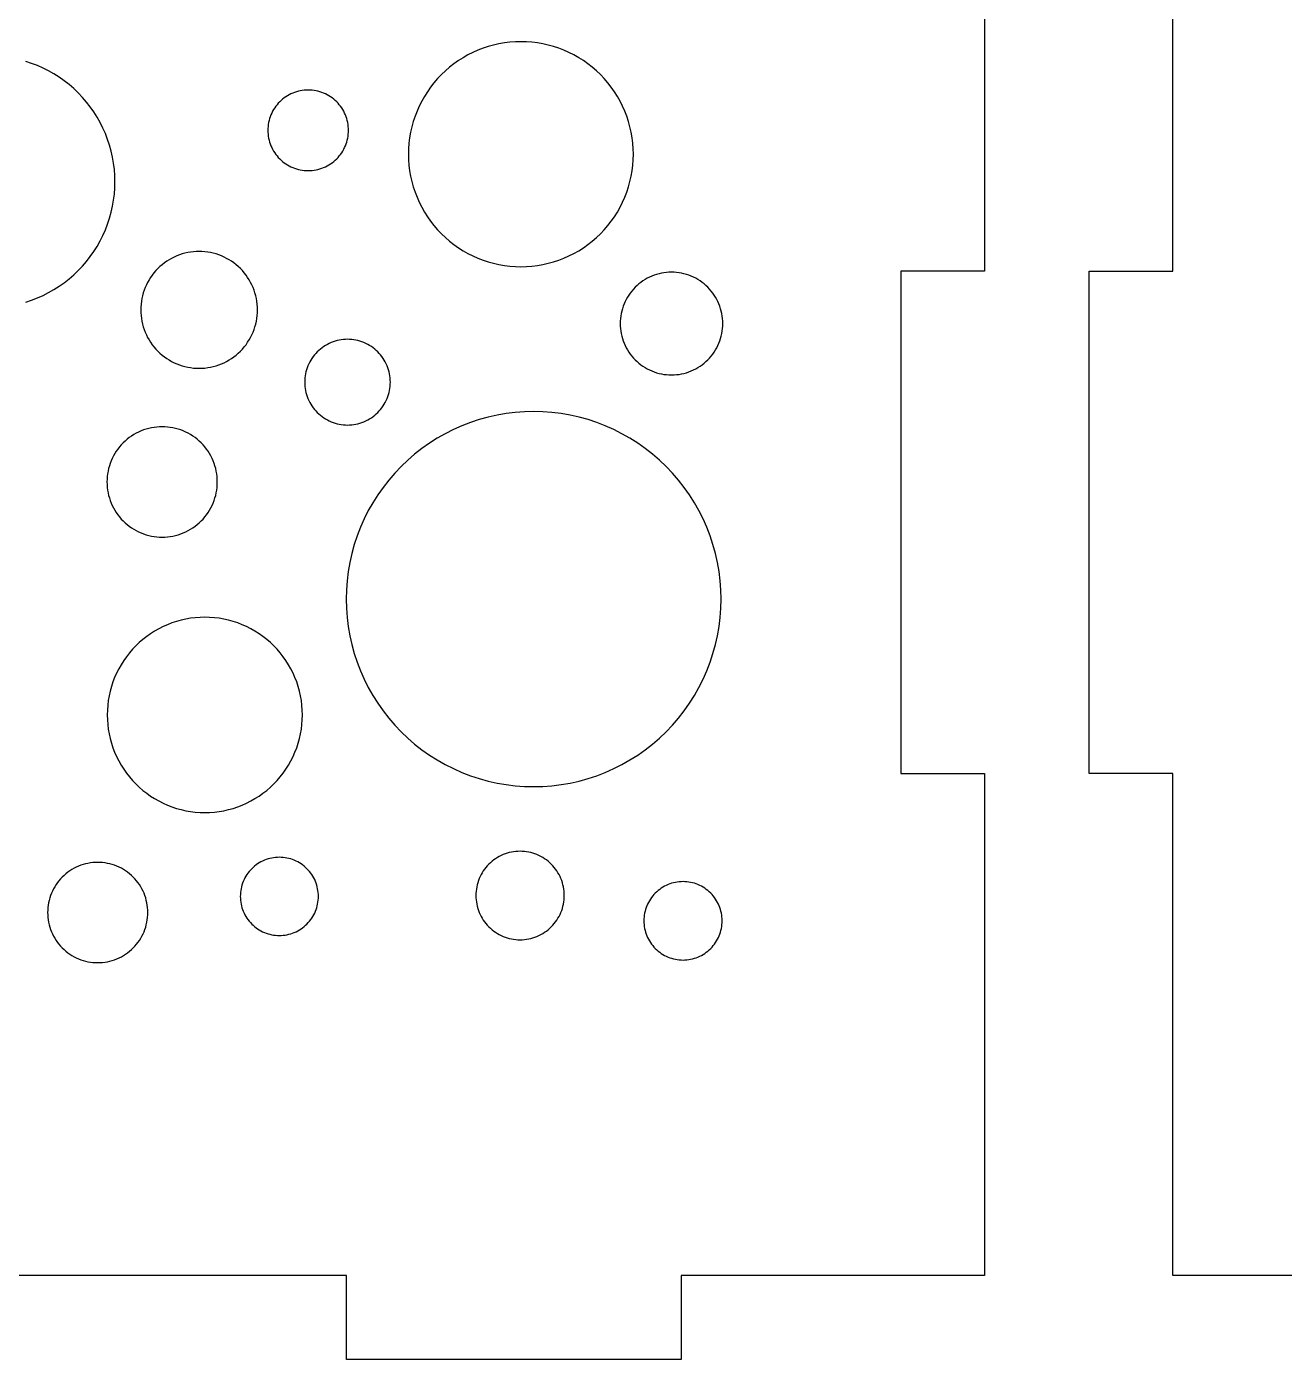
# Model space of a CAD drawing. Header units: millimetres. Extents: x 0 to 375, y -239 to 0.
# Drawn here: x 139.2 to 199.3, y -128 to -64.3 of the extents above; entities that cross this region are included whole.
import ezdxf

# ---------------------------------------------------------------- set-up
doc = ezdxf.new("R2010")
doc.units = ezdxf.units.MM
doc.layers.add('CUT', color=1, linetype='Continuous')

msp = doc.modelspace()

# ---------------------------------------------------------------- linework, layer by layer
at = {"layer": 'CUT'}
for points in [[(204.5, -124), (194, -124), (194, -100), (190, -100), (190, -76), (194, -76), (194, -52), (190, -52), (190, -28), (194, -28), (194, -4), (204.5, -4)], [(185, -52), (185, -76), (181, -76), (181, -100), (185, -100), (185, -124), (181, -124), (170.5, -124), (170.5, -128), (154.5, -128), (154.5, -124), (125.5, -124), (125.5, -128), (109.5, -128), (109.5, -124), (99, -124), (99, -124), (95, -124), (95, -100), (99, -100), (99, -76), (95, -76), (95, -52)], [(139.163, -77.474), (139.443, -77.382), (139.718, -77.276), (139.987, -77.156), (140.25, -77.024), (140.507, -76.878), (140.756, -76.721), (140.997, -76.551), (141.229, -76.37), (141.452, -76.177), (141.666, -75.974), (141.869, -75.76), (142.062, -75.537), (142.243, -75.305), (142.413, -75.064), (142.57, -74.815), (142.716, -74.558), (142.848, -74.295), (142.968, -74.026), (143.074, -73.751), (143.166, -73.471), (143.245, -73.187), (143.309, -72.899), (143.309, -72.899), (143.36, -72.609), (143.396, -72.316), (143.418, -72.022), (143.425, -71.727), (143.418, -71.433), (143.396, -71.139), (143.36, -70.846), (143.309, -70.556), (143.245, -70.268), (143.166, -69.984), (143.074, -69.704), (142.968, -69.429), (142.848, -69.16), (142.716, -68.896), (142.57, -68.64), (142.413, -68.391), (142.243, -68.15), (142.062, -67.918), (141.869, -67.694), (141.666, -67.481), (141.452, -67.278), (141.229, -67.085), (140.997, -66.904), (140.756, -66.734), (140.507, -66.576), (140.25, -66.431), (139.987, -66.299), (139.718, -66.179), (139.443, -66.073), (139.163, -65.981)]]:
    msp.add_lwpolyline(points, dxfattribs=at)
for points in [[(168.049, -71.717), (168.107, -71.46), (168.152, -71.2), (168.184, -70.938), (168.204, -70.675), (168.21, -70.411), (168.204, -70.147), (168.184, -69.884), (168.152, -69.622), (168.107, -69.362), (168.049, -69.105), (167.979, -68.851), (167.896, -68.6), (167.801, -68.354), (167.694, -68.113), (167.575, -67.877), (167.445, -67.647), (167.304, -67.424), (167.152, -67.209), (166.99, -67.001), (166.817, -66.801), (166.635, -66.61), (166.444, -66.428), (166.245, -66.255), (166.037, -66.093), (165.821, -65.941), (165.598, -65.8), (165.368, -65.67), (165.133, -65.551), (164.891, -65.444), (164.645, -65.349), (164.395, -65.266), (164.14, -65.196), (163.883, -65.138), (163.623, -65.093), (163.361, -65.061), (163.098, -65.041), (162.834, -65.035), (162.57, -65.041), (162.307, -65.061), (162.045, -65.093), (161.785, -65.138), (161.528, -65.196), (161.273, -65.266), (161.023, -65.349), (160.777, -65.444), (160.535, -65.551), (160.3, -65.67), (160.07, -65.8), (159.847, -65.941), (159.631, -66.093), (159.423, -66.255), (159.224, -66.428), (159.032, -66.61), (158.85, -66.801), (158.678, -67.001), (158.516, -67.209), (158.364, -67.424), (158.223, -67.647), (158.093, -67.877), (157.974, -68.113), (157.867, -68.354), (157.772, -68.6), (157.689, -68.851), (157.619, -69.105), (157.561, -69.362), (157.516, -69.622), (157.484, -69.884), (157.464, -70.147), (157.458, -70.411), (157.464, -70.675), (157.484, -70.938), (157.516, -71.2), (157.561, -71.46), (157.619, -71.717), (157.689, -71.972), (157.772, -72.222), (157.867, -72.468), (157.974, -72.71), (158.093, -72.945), (158.223, -73.175), (158.364, -73.398), (158.516, -73.614), (158.678, -73.822), (158.85, -74.022), (159.032, -74.213), (159.224, -74.395), (159.423, -74.567), (159.631, -74.729), (159.847, -74.881), (160.07, -75.022), (160.3, -75.152), (160.535, -75.271), (160.777, -75.378), (161.023, -75.473), (161.273, -75.556), (161.528, -75.626), (161.785, -75.684), (162.045, -75.729), (162.307, -75.761), (162.57, -75.781), (162.834, -75.787), (163.098, -75.781), (163.361, -75.761), (163.623, -75.729), (163.883, -75.684), (164.14, -75.626), (164.395, -75.556), (164.645, -75.473), (164.891, -75.378), (165.133, -75.271), (165.368, -75.152), (165.598, -75.022), (165.821, -74.881), (166.037, -74.729), (166.245, -74.567), (166.444, -74.395), (166.635, -74.213), (166.817, -74.022), (166.99, -73.822), (167.152, -73.614), (167.304, -73.398), (167.445, -73.175), (167.575, -72.945), (167.694, -72.71), (167.801, -72.468), (167.896, -72.222), (167.979, -71.972), (168.049, -71.717)], [(154.553, -69.646), (154.569, -69.553), (154.581, -69.459), (154.588, -69.365), (154.59, -69.27), (154.588, -69.176), (154.581, -69.081), (154.569, -68.988), (154.553, -68.894), (154.532, -68.802), (154.507, -68.711), (154.477, -68.621), (154.443, -68.533), (154.405, -68.447), (154.363, -68.362), (154.316, -68.28), (154.265, -68.2), (154.211, -68.123), (154.153, -68.048), (154.091, -67.976), (154.026, -67.908), (153.957, -67.843), (153.886, -67.781), (153.811, -67.723), (153.734, -67.668), (153.654, -67.618), (153.572, -67.571), (153.487, -67.529), (153.401, -67.49), (153.313, -67.456), (153.223, -67.427), (153.132, -67.401), (153.039, -67.381), (152.946, -67.365), (152.852, -67.353), (152.758, -67.346), (152.664, -67.344), (152.569, -67.346), (152.475, -67.353), (152.381, -67.365), (152.288, -67.381), (152.195, -67.401), (152.104, -67.427), (152.014, -67.456), (151.926, -67.49), (151.84, -67.529), (151.755, -67.571), (151.673, -67.618), (151.593, -67.668), (151.516, -67.723), (151.441, -67.781), (151.37, -67.843), (151.301, -67.908), (151.236, -67.976), (151.174, -68.048), (151.116, -68.123), (151.062, -68.2), (151.011, -68.28), (150.964, -68.362), (150.922, -68.447), (150.884, -68.533), (150.85, -68.621), (150.82, -68.711), (150.795, -68.802), (150.774, -68.894), (150.758, -68.988), (150.746, -69.081), (150.739, -69.176), (150.737, -69.27), (150.739, -69.365), (150.746, -69.459), (150.758, -69.553), (150.774, -69.646), (150.795, -69.738), (150.82, -69.829), (150.85, -69.919), (150.884, -70.007), (150.922, -70.094), (150.964, -70.178), (151.011, -70.261), (151.062, -70.341), (151.116, -70.418), (151.174, -70.492), (151.236, -70.564), (151.301, -70.632), (151.37, -70.698), (151.441, -70.759), (151.516, -70.818), (151.593, -70.872), (151.673, -70.923), (151.755, -70.969), (151.84, -71.012), (151.926, -71.05), (152.014, -71.084), (152.104, -71.114), (152.195, -71.139), (152.288, -71.16), (152.381, -71.176), (152.475, -71.187), (152.569, -71.194), (152.664, -71.197), (152.758, -71.194), (152.852, -71.187), (152.946, -71.176), (153.039, -71.16), (153.132, -71.139), (153.223, -71.114), (153.313, -71.084), (153.401, -71.05), (153.487, -71.012), (153.572, -70.969), (153.654, -70.923), (153.734, -70.872), (153.811, -70.818), (153.886, -70.759), (153.957, -70.698), (154.026, -70.632), (154.091, -70.564), (154.153, -70.492), (154.211, -70.418), (154.265, -70.341), (154.316, -70.261), (154.363, -70.178), (154.405, -70.094), (154.443, -70.007), (154.477, -69.919), (154.507, -69.829), (154.532, -69.738), (154.553, -69.646)], [(150.157, -78.529), (150.187, -78.395), (150.21, -78.26), (150.227, -78.124), (150.237, -77.988), (150.24, -77.851), (150.237, -77.714), (150.227, -77.577), (150.21, -77.441), (150.187, -77.306), (150.157, -77.173), (150.12, -77.041), (150.077, -76.91), (150.028, -76.783), (149.972, -76.657), (149.911, -76.535), (149.843, -76.416), (149.77, -76.3), (149.691, -76.188), (149.607, -76.08), (149.517, -75.976), (149.423, -75.877), (149.324, -75.783), (149.22, -75.693), (149.112, -75.609), (149, -75.53), (148.884, -75.457), (148.765, -75.389), (148.643, -75.328), (148.517, -75.272), (148.389, -75.223), (148.259, -75.18), (148.127, -75.143), (147.994, -75.113), (147.859, -75.09), (147.723, -75.073), (147.586, -75.063), (147.449, -75.06), (147.312, -75.063), (147.176, -75.073), (147.04, -75.09), (146.905, -75.113), (146.771, -75.143), (146.639, -75.18), (146.509, -75.223), (146.381, -75.272), (146.256, -75.328), (146.134, -75.389), (146.014, -75.457), (145.899, -75.53), (145.787, -75.609), (145.679, -75.693), (145.575, -75.783), (145.476, -75.877), (145.381, -75.976), (145.292, -76.08), (145.207, -76.188), (145.129, -76.3), (145.055, -76.416), (144.988, -76.535), (144.926, -76.657), (144.871, -76.783), (144.821, -76.91), (144.778, -77.041), (144.742, -77.173), (144.712, -77.306), (144.688, -77.441), (144.672, -77.577), (144.662, -77.714), (144.658, -77.851), (144.662, -77.988), (144.672, -78.124), (144.688, -78.26), (144.712, -78.395), (144.742, -78.529), (144.778, -78.661), (144.821, -78.791), (144.871, -78.919), (144.926, -79.044), (144.988, -79.166), (145.055, -79.286), (145.129, -79.401), (145.207, -79.513), (145.292, -79.621), (145.381, -79.725), (145.476, -79.824), (145.575, -79.919), (145.679, -80.008), (145.787, -80.092), (145.899, -80.171), (146.014, -80.245), (146.134, -80.312), (146.256, -80.374), (146.381, -80.429), (146.509, -80.479), (146.639, -80.522), (146.771, -80.558), (146.905, -80.588), (147.04, -80.611), (147.176, -80.628), (147.312, -80.638), (147.449, -80.642), (147.586, -80.638), (147.723, -80.628), (147.859, -80.611), (147.994, -80.588), (148.127, -80.558), (148.259, -80.522), (148.389, -80.479), (148.517, -80.429), (148.643, -80.374), (148.765, -80.312), (148.884, -80.245), (149, -80.171), (149.112, -80.092), (149.22, -80.008), (149.324, -79.919), (149.423, -79.824), (149.517, -79.725), (149.607, -79.621), (149.691, -79.513), (149.77, -79.401), (149.843, -79.286), (149.911, -79.166), (149.972, -79.044), (150.028, -78.919), (150.077, -78.791), (150.12, -78.661), (150.157, -78.529)], [(172.415, -79.101), (172.441, -78.983), (172.462, -78.865), (172.477, -78.745), (172.485, -78.625), (172.488, -78.505), (172.485, -78.385), (172.477, -78.264), (172.462, -78.145), (172.441, -78.026), (172.415, -77.909), (172.383, -77.793), (172.345, -77.678), (172.302, -77.566), (172.253, -77.456), (172.199, -77.348), (172.139, -77.244), (172.075, -77.142), (172.006, -77.044), (171.932, -76.949), (171.853, -76.857), (171.77, -76.77), (171.683, -76.687), (171.591, -76.609), (171.497, -76.535), (171.398, -76.465), (171.296, -76.401), (171.192, -76.341), (171.084, -76.287), (170.974, -76.239), (170.862, -76.195), (170.747, -76.157), (170.631, -76.125), (170.514, -76.099), (170.395, -76.078), (170.276, -76.064), (170.156, -76.055), (170.035, -76.052), (169.915, -76.055), (169.795, -76.064), (169.675, -76.078), (169.557, -76.099), (169.439, -76.125), (169.323, -76.157), (169.209, -76.195), (169.097, -76.239), (168.986, -76.287), (168.879, -76.341), (168.774, -76.401), (168.672, -76.465), (168.574, -76.535), (168.479, -76.609), (168.388, -76.687), (168.301, -76.77), (168.218, -76.857), (168.139, -76.949), (168.065, -77.044), (167.996, -77.142), (167.931, -77.244), (167.872, -77.348), (167.818, -77.456), (167.769, -77.566), (167.726, -77.678), (167.688, -77.793), (167.656, -77.909), (167.629, -78.026), (167.609, -78.145), (167.594, -78.264), (167.585, -78.385), (167.582, -78.505), (167.585, -78.625), (167.594, -78.745), (167.609, -78.865), (167.629, -78.983), (167.656, -79.101), (167.688, -79.217), (167.726, -79.331), (167.769, -79.444), (167.818, -79.554), (167.872, -79.661), (167.931, -79.766), (167.996, -79.868), (168.065, -79.966), (168.139, -80.061), (168.218, -80.152), (168.301, -80.239), (168.388, -80.322), (168.479, -80.401), (168.574, -80.475), (168.672, -80.545), (168.774, -80.609), (168.879, -80.668), (168.986, -80.722), (169.097, -80.771), (169.209, -80.815), (169.323, -80.852), (169.439, -80.884), (169.557, -80.911), (169.675, -80.931), (169.795, -80.946), (169.915, -80.955), (170.035, -80.958), (170.156, -80.955), (170.276, -80.946), (170.395, -80.931), (170.514, -80.911), (170.631, -80.884), (170.747, -80.852), (170.862, -80.815), (170.974, -80.771), (171.084, -80.722), (171.192, -80.668), (171.296, -80.609), (171.398, -80.545), (171.497, -80.475), (171.591, -80.401), (171.683, -80.322), (171.77, -80.239), (171.853, -80.152), (171.932, -80.061), (172.006, -79.966), (172.075, -79.868), (172.139, -79.766), (172.199, -79.661), (172.253, -79.554), (172.302, -79.444), (172.345, -79.331), (172.383, -79.217), (172.415, -79.101)], [(156.554, -81.705), (156.572, -81.605), (156.584, -81.506), (156.591, -81.405), (156.594, -81.305), (156.591, -81.204), (156.584, -81.104), (156.572, -81.004), (156.554, -80.905), (156.532, -80.807), (156.506, -80.71), (156.474, -80.615), (156.438, -80.521), (156.397, -80.429), (156.352, -80.339), (156.302, -80.252), (156.249, -80.167), (156.191, -80.085), (156.129, -80.006), (156.063, -79.929), (155.994, -79.857), (155.921, -79.787), (155.845, -79.722), (155.766, -79.66), (155.684, -79.602), (155.599, -79.548), (155.511, -79.499), (155.421, -79.453), (155.329, -79.413), (155.236, -79.376), (155.14, -79.345), (155.043, -79.318), (154.945, -79.296), (154.846, -79.279), (154.746, -79.267), (154.646, -79.259), (154.546, -79.257), (154.445, -79.259), (154.345, -79.267), (154.245, -79.279), (154.146, -79.296), (154.048, -79.318), (153.951, -79.345), (153.856, -79.376), (153.762, -79.413), (153.67, -79.453), (153.58, -79.499), (153.493, -79.548), (153.408, -79.602), (153.326, -79.66), (153.246, -79.722), (153.17, -79.787), (153.097, -79.857), (153.028, -79.929), (152.962, -80.006), (152.901, -80.085), (152.843, -80.167), (152.789, -80.252), (152.739, -80.339), (152.694, -80.429), (152.653, -80.521), (152.617, -80.615), (152.586, -80.71), (152.559, -80.807), (152.537, -80.905), (152.52, -81.004), (152.507, -81.104), (152.5, -81.204), (152.497, -81.305), (152.5, -81.405), (152.507, -81.506), (152.52, -81.605), (152.537, -81.705), (152.559, -81.803), (152.586, -81.9), (152.617, -81.995), (152.653, -82.089), (152.694, -82.181), (152.739, -82.27), (152.789, -82.358), (152.843, -82.443), (152.901, -82.525), (152.962, -82.604), (153.028, -82.68), (153.097, -82.753), (153.17, -82.823), (153.246, -82.888), (153.326, -82.95), (153.408, -83.008), (153.493, -83.062), (153.58, -83.111), (153.67, -83.156), (153.762, -83.197), (153.856, -83.233), (153.951, -83.265), (154.048, -83.292), (154.146, -83.314), (154.245, -83.331), (154.345, -83.343), (154.445, -83.351), (154.546, -83.353), (154.646, -83.351), (154.746, -83.343), (154.846, -83.331), (154.945, -83.314), (155.043, -83.292), (155.14, -83.265), (155.236, -83.233), (155.329, -83.197), (155.421, -83.156), (155.511, -83.111), (155.599, -83.062), (155.684, -83.008), (155.766, -82.95), (155.845, -82.888), (155.921, -82.823), (155.994, -82.753), (156.063, -82.68), (156.129, -82.604), (156.191, -82.525), (156.249, -82.443), (156.302, -82.358), (156.352, -82.27), (156.397, -82.181), (156.438, -82.089), (156.474, -81.995), (156.506, -81.9), (156.532, -81.803), (156.554, -81.705)], [(172.232, -93.419), (172.307, -92.986), (172.361, -92.549), (172.393, -92.11), (172.404, -91.67), (172.393, -91.231), (172.361, -90.792), (172.307, -90.355), (172.232, -89.922), (172.135, -89.493), (172.018, -89.069), (171.88, -88.651), (171.722, -88.24), (171.543, -87.838), (171.345, -87.445), (171.129, -87.063), (170.893, -86.691), (170.64, -86.331), (170.369, -85.984), (170.082, -85.651), (169.779, -85.333), (169.46, -85.029), (169.127, -84.742), (168.78, -84.471), (168.42, -84.218), (168.049, -83.983), (167.666, -83.766), (167.273, -83.568), (166.871, -83.39), (166.46, -83.232), (166.043, -83.094), (165.619, -82.976), (165.19, -82.88), (164.756, -82.805), (164.32, -82.751), (163.881, -82.718), (163.441, -82.708), (163.001, -82.718), (162.563, -82.751), (162.126, -82.805), (161.692, -82.88), (161.263, -82.976), (160.839, -83.094), (160.422, -83.232), (160.011, -83.39), (159.609, -83.568), (159.216, -83.766), (158.833, -83.983), (158.462, -84.218), (158.102, -84.471), (157.755, -84.742), (157.422, -85.029), (157.103, -85.333), (156.8, -85.651), (156.513, -85.984), (156.242, -86.331), (155.989, -86.691), (155.753, -87.063), (155.537, -87.445), (155.339, -87.838), (155.16, -88.24), (155.002, -88.651), (154.864, -89.069), (154.747, -89.493), (154.65, -89.922), (154.575, -90.355), (154.521, -90.792), (154.489, -91.231), (154.478, -91.67), (154.489, -92.11), (154.521, -92.549), (154.575, -92.986), (154.65, -93.419), (154.747, -93.848), (154.864, -94.272), (155.002, -94.69), (155.16, -95.1), (155.339, -95.502), (155.537, -95.895), (155.753, -96.278), (155.989, -96.65), (156.242, -97.01), (156.513, -97.356), (156.8, -97.689), (157.103, -98.008), (157.422, -98.311), (157.755, -98.599), (158.102, -98.869), (158.462, -99.123), (158.833, -99.358), (159.216, -99.575), (159.609, -99.773), (160.011, -99.951), (160.422, -100.109), (160.839, -100.247), (161.263, -100.365), (161.692, -100.461), (162.126, -100.536), (162.563, -100.59), (163.001, -100.622), (163.441, -100.633), (163.881, -100.622), (164.32, -100.59), (164.756, -100.536), (165.19, -100.461), (165.619, -100.365), (166.043, -100.247), (166.46, -100.109), (166.871, -99.951), (167.273, -99.773), (167.666, -99.575), (168.049, -99.358), (168.42, -99.123), (168.78, -98.869), (169.127, -98.599), (169.46, -98.311), (169.779, -98.008), (170.082, -97.689), (170.369, -97.356), (170.64, -97.01), (170.893, -96.65), (171.129, -96.278), (171.345, -95.895), (171.543, -95.502), (171.722, -95.1), (171.88, -94.69), (172.018, -94.272), (172.135, -93.848), (172.232, -93.419)], [(148.241, -86.714), (148.269, -86.587), (148.291, -86.46), (148.307, -86.331), (148.317, -86.202), (148.32, -86.073), (148.317, -85.943), (148.307, -85.814), (148.291, -85.686), (148.269, -85.558), (148.241, -85.432), (148.206, -85.307), (148.166, -85.184), (148.119, -85.063), (148.067, -84.945), (148.008, -84.829), (147.945, -84.717), (147.875, -84.607), (147.801, -84.501), (147.721, -84.399), (147.637, -84.301), (147.547, -84.208), (147.454, -84.118), (147.356, -84.034), (147.253, -83.954), (147.148, -83.88), (147.038, -83.81), (146.926, -83.746), (146.81, -83.688), (146.692, -83.636), (146.571, -83.589), (146.448, -83.549), (146.323, -83.514), (146.197, -83.486), (146.069, -83.464), (145.941, -83.448), (145.812, -83.438), (145.682, -83.435), (145.553, -83.438), (145.424, -83.448), (145.295, -83.464), (145.168, -83.486), (145.041, -83.514), (144.916, -83.549), (144.793, -83.589), (144.673, -83.636), (144.554, -83.688), (144.439, -83.746), (144.326, -83.81), (144.217, -83.88), (144.111, -83.954), (144.009, -84.034), (143.911, -84.118), (143.817, -84.208), (143.728, -84.301), (143.643, -84.399), (143.563, -84.501), (143.489, -84.607), (143.42, -84.717), (143.356, -84.829), (143.298, -84.945), (143.245, -85.063), (143.199, -85.184), (143.158, -85.307), (143.123, -85.432), (143.095, -85.558), (143.073, -85.686), (143.057, -85.814), (143.048, -85.943), (143.044, -86.073), (143.048, -86.202), (143.057, -86.331), (143.073, -86.46), (143.095, -86.587), (143.123, -86.714), (143.158, -86.839), (143.199, -86.961), (143.245, -87.082), (143.298, -87.201), (143.356, -87.316), (143.42, -87.429), (143.489, -87.538), (143.563, -87.644), (143.643, -87.746), (143.728, -87.844), (143.817, -87.938), (143.911, -88.027), (144.009, -88.112), (144.111, -88.191), (144.217, -88.266), (144.326, -88.335), (144.439, -88.399), (144.554, -88.457), (144.673, -88.51), (144.793, -88.556), (144.916, -88.597), (145.041, -88.632), (145.168, -88.66), (145.295, -88.682), (145.424, -88.698), (145.553, -88.707), (145.682, -88.711), (145.812, -88.707), (145.941, -88.698), (146.069, -88.682), (146.197, -88.66), (146.323, -88.632), (146.448, -88.597), (146.571, -88.556), (146.692, -88.51), (146.81, -88.457), (146.926, -88.399), (147.038, -88.335), (147.148, -88.266), (147.253, -88.191), (147.356, -88.112), (147.454, -88.027), (147.547, -87.938), (147.637, -87.844), (147.721, -87.746), (147.801, -87.644), (147.875, -87.538), (147.945, -87.429), (148.008, -87.316), (148.067, -87.201), (148.119, -87.082), (148.166, -86.961), (148.206, -86.839), (148.241, -86.714)], [(152.248, -98.338), (152.298, -98.115), (152.338, -97.889), (152.366, -97.662), (152.383, -97.433), (152.388, -97.204), (152.383, -96.975), (152.366, -96.747), (152.338, -96.52), (152.298, -96.294), (152.248, -96.071), (152.187, -95.85), (152.115, -95.632), (152.033, -95.419), (151.94, -95.209), (151.837, -95.005), (151.724, -94.805), (151.602, -94.612), (151.47, -94.425), (151.329, -94.244), (151.179, -94.071), (151.021, -93.905), (150.856, -93.747), (150.682, -93.597), (150.502, -93.456), (150.314, -93.325), (150.121, -93.202), (149.922, -93.089), (149.717, -92.986), (149.508, -92.893), (149.294, -92.811), (149.076, -92.739), (148.856, -92.678), (148.632, -92.628), (148.407, -92.589), (148.179, -92.561), (147.951, -92.544), (147.722, -92.538), (147.493, -92.544), (147.265, -92.561), (147.037, -92.589), (146.812, -92.628), (146.588, -92.678), (146.367, -92.739), (146.15, -92.811), (145.936, -92.893), (145.727, -92.986), (145.522, -93.089), (145.323, -93.202), (145.13, -93.325), (144.942, -93.456), (144.762, -93.597), (144.588, -93.747), (144.422, -93.905), (144.265, -94.071), (144.115, -94.244), (143.974, -94.425), (143.842, -94.612), (143.72, -94.805), (143.607, -95.005), (143.504, -95.209), (143.411, -95.419), (143.329, -95.632), (143.257, -95.85), (143.196, -96.071), (143.145, -96.294), (143.106, -96.52), (143.078, -96.747), (143.061, -96.975), (143.056, -97.204), (143.061, -97.433), (143.078, -97.662), (143.106, -97.889), (143.145, -98.115), (143.196, -98.338), (143.257, -98.559), (143.329, -98.776), (143.411, -98.99), (143.504, -99.199), (143.607, -99.404), (143.72, -99.603), (143.842, -99.797), (143.974, -99.984), (144.115, -100.164), (144.265, -100.338), (144.422, -100.504), (144.588, -100.662), (144.762, -100.811), (144.942, -100.952), (145.13, -101.084), (145.323, -101.207), (145.522, -101.319), (145.727, -101.422), (145.936, -101.515), (146.15, -101.598), (146.367, -101.67), (146.588, -101.731), (146.812, -101.781), (147.037, -101.82), (147.265, -101.848), (147.493, -101.865), (147.722, -101.87), (147.951, -101.865), (148.179, -101.848), (148.407, -101.82), (148.632, -101.781), (148.856, -101.731), (149.076, -101.67), (149.294, -101.598), (149.508, -101.515), (149.717, -101.422), (149.922, -101.319), (150.121, -101.207), (150.314, -101.084), (150.502, -100.952), (150.682, -100.811), (150.856, -100.662), (151.021, -100.504), (151.179, -100.338), (151.329, -100.164), (151.47, -99.984), (151.602, -99.797), (151.724, -99.603), (151.837, -99.404), (151.94, -99.199), (152.033, -98.99), (152.115, -98.776), (152.187, -98.559), (152.248, -98.338)], [(164.867, -106.248), (164.885, -106.145), (164.898, -106.043), (164.905, -105.939), (164.908, -105.835), (164.905, -105.732), (164.898, -105.628), (164.885, -105.525), (164.867, -105.423), (164.844, -105.322), (164.817, -105.222), (164.784, -105.123), (164.747, -105.027), (164.705, -104.932), (164.658, -104.839), (164.607, -104.749), (164.552, -104.661), (164.492, -104.576), (164.428, -104.495), (164.36, -104.416), (164.289, -104.341), (164.214, -104.27), (164.135, -104.202), (164.053, -104.138), (163.969, -104.078), (163.881, -104.023), (163.791, -103.972), (163.698, -103.925), (163.603, -103.883), (163.506, -103.846), (163.408, -103.813), (163.308, -103.785), (163.207, -103.763), (163.105, -103.745), (163.002, -103.732), (162.898, -103.725), (162.794, -103.722), (162.691, -103.725), (162.587, -103.732), (162.484, -103.745), (162.382, -103.763), (162.281, -103.785), (162.181, -103.813), (162.082, -103.846), (161.986, -103.883), (161.891, -103.925), (161.798, -103.972), (161.708, -104.023), (161.62, -104.078), (161.536, -104.138), (161.454, -104.202), (161.375, -104.27), (161.3, -104.341), (161.229, -104.416), (161.161, -104.495), (161.097, -104.576), (161.037, -104.661), (160.982, -104.749), (160.931, -104.839), (160.884, -104.932), (160.842, -105.027), (160.805, -105.123), (160.772, -105.222), (160.744, -105.322), (160.722, -105.423), (160.704, -105.525), (160.691, -105.628), (160.684, -105.732), (160.681, -105.835), (160.684, -105.939), (160.691, -106.043), (160.704, -106.145), (160.722, -106.248), (160.744, -106.349), (160.772, -106.449), (160.805, -106.547), (160.842, -106.644), (160.884, -106.739), (160.931, -106.832), (160.982, -106.922), (161.037, -107.009), (161.097, -107.094), (161.161, -107.176), (161.229, -107.255), (161.3, -107.33), (161.375, -107.401), (161.454, -107.469), (161.536, -107.533), (161.62, -107.593), (161.708, -107.648), (161.798, -107.699), (161.891, -107.746), (161.986, -107.788), (162.082, -107.825), (162.181, -107.858), (162.281, -107.885), (162.382, -107.908), (162.484, -107.926), (162.587, -107.939), (162.691, -107.946), (162.794, -107.949), (162.898, -107.946), (163.002, -107.939), (163.105, -107.926), (163.207, -107.908), (163.308, -107.885), (163.408, -107.858), (163.506, -107.825), (163.603, -107.788), (163.698, -107.746), (163.791, -107.699), (163.881, -107.648), (163.969, -107.593), (164.053, -107.533), (164.135, -107.469), (164.214, -107.401), (164.289, -107.33), (164.36, -107.255), (164.428, -107.176), (164.492, -107.094), (164.552, -107.009), (164.607, -106.922), (164.658, -106.832), (164.705, -106.739), (164.747, -106.644), (164.784, -106.547), (164.817, -106.449), (164.844, -106.349), (164.867, -106.248)], [(144.951, -107.115), (144.971, -106.999), (144.986, -106.883), (144.994, -106.765), (144.997, -106.648), (144.994, -106.53), (144.986, -106.413), (144.971, -106.296), (144.951, -106.18), (144.925, -106.066), (144.894, -105.952), (144.857, -105.841), (144.815, -105.731), (144.767, -105.624), (144.714, -105.519), (144.656, -105.416), (144.593, -105.317), (144.526, -105.221), (144.453, -105.128), (144.377, -105.039), (144.296, -104.954), (144.21, -104.873), (144.121, -104.796), (144.029, -104.724), (143.933, -104.656), (143.833, -104.593), (143.731, -104.535), (143.626, -104.482), (143.518, -104.435), (143.409, -104.392), (143.297, -104.356), (143.184, -104.324), (143.069, -104.298), (142.953, -104.278), (142.837, -104.264), (142.719, -104.255), (142.602, -104.252), (142.484, -104.255), (142.367, -104.264), (142.25, -104.278), (142.134, -104.298), (142.02, -104.324), (141.906, -104.356), (141.795, -104.392), (141.685, -104.435), (141.578, -104.482), (141.473, -104.535), (141.37, -104.593), (141.271, -104.656), (141.175, -104.724), (141.082, -104.796), (140.993, -104.873), (140.908, -104.954), (140.827, -105.039), (140.75, -105.128), (140.678, -105.221), (140.61, -105.317), (140.547, -105.416), (140.489, -105.519), (140.436, -105.624), (140.389, -105.731), (140.346, -105.841), (140.309, -105.952), (140.278, -106.066), (140.252, -106.18), (140.232, -106.296), (140.218, -106.413), (140.209, -106.53), (140.206, -106.648), (140.209, -106.765), (140.218, -106.883), (140.232, -106.999), (140.252, -107.115), (140.278, -107.23), (140.309, -107.343), (140.346, -107.455), (140.389, -107.564), (140.436, -107.672), (140.489, -107.777), (140.547, -107.879), (140.61, -107.979), (140.678, -108.075), (140.75, -108.167), (140.827, -108.256), (140.908, -108.342), (140.993, -108.423), (141.082, -108.499), (141.175, -108.572), (141.271, -108.639), (141.37, -108.702), (141.473, -108.76), (141.578, -108.813), (141.685, -108.861), (141.795, -108.903), (141.906, -108.94), (142.02, -108.971), (142.134, -108.997), (142.25, -109.017), (142.367, -109.032), (142.484, -109.04), (142.602, -109.043), (142.719, -109.04), (142.837, -109.032), (142.953, -109.017), (143.069, -108.997), (143.184, -108.971), (143.297, -108.94), (143.409, -108.903), (143.518, -108.861), (143.626, -108.813), (143.731, -108.76), (143.833, -108.702), (143.933, -108.639), (144.029, -108.572), (144.121, -108.499), (144.21, -108.423), (144.296, -108.342), (144.377, -108.256), (144.453, -108.167), (144.526, -108.075), (144.593, -107.979), (144.656, -107.879), (144.714, -107.777), (144.767, -107.672), (144.815, -107.564), (144.857, -107.455), (144.894, -107.343), (144.925, -107.23), (144.951, -107.115)], [(153.097, -106.33), (153.117, -106.241), (153.133, -106.15), (153.144, -106.059), (153.151, -105.968), (153.153, -105.876), (153.151, -105.785), (153.144, -105.693), (153.133, -105.602), (153.117, -105.512), (153.097, -105.422), (153.073, -105.334), (153.044, -105.247), (153.011, -105.161), (152.974, -105.078), (152.932, -104.996), (152.887, -104.916), (152.838, -104.839), (152.785, -104.764), (152.729, -104.691), (152.669, -104.622), (152.606, -104.556), (152.54, -104.492), (152.47, -104.433), (152.398, -104.376), (152.323, -104.323), (152.245, -104.274), (152.166, -104.229), (152.084, -104.188), (152, -104.151), (151.915, -104.118), (151.827, -104.089), (151.739, -104.065), (151.65, -104.044), (151.559, -104.029), (151.468, -104.018), (151.377, -104.011), (151.285, -104.009), (151.194, -104.011), (151.102, -104.018), (151.011, -104.029), (150.921, -104.044), (150.832, -104.065), (150.743, -104.089), (150.656, -104.118), (150.571, -104.151), (150.487, -104.188), (150.405, -104.229), (150.325, -104.274), (150.248, -104.323), (150.173, -104.376), (150.1, -104.433), (150.031, -104.492), (149.965, -104.556), (149.901, -104.622), (149.842, -104.691), (149.785, -104.764), (149.732, -104.839), (149.683, -104.916), (149.638, -104.996), (149.597, -105.078), (149.56, -105.161), (149.527, -105.247), (149.498, -105.334), (149.474, -105.422), (149.454, -105.512), (149.438, -105.602), (149.427, -105.693), (149.42, -105.785), (149.418, -105.876), (149.42, -105.968), (149.427, -106.059), (149.438, -106.15), (149.454, -106.241), (149.474, -106.33), (149.498, -106.418), (149.527, -106.505), (149.56, -106.591), (149.597, -106.675), (149.638, -106.757), (149.683, -106.836), (149.732, -106.914), (149.785, -106.989), (149.842, -107.061), (149.901, -107.13), (149.965, -107.197), (150.031, -107.26), (150.1, -107.32), (150.173, -107.376), (150.248, -107.429), (150.325, -107.478), (150.405, -107.523), (150.487, -107.565), (150.571, -107.602), (150.656, -107.635), (150.743, -107.663), (150.832, -107.688), (150.921, -107.708), (151.011, -107.724), (151.102, -107.735), (151.194, -107.742), (151.285, -107.744), (151.377, -107.742), (151.468, -107.735), (151.559, -107.724), (151.65, -107.708), (151.739, -107.688), (151.827, -107.663), (151.915, -107.635), (152, -107.602), (152.084, -107.565), (152.166, -107.523), (152.245, -107.478), (152.323, -107.429), (152.398, -107.376), (152.47, -107.32), (152.54, -107.26), (152.606, -107.197), (152.669, -107.13), (152.729, -107.061), (152.785, -106.989), (152.838, -106.914), (152.887, -106.836), (152.932, -106.757), (152.974, -106.675), (153.011, -106.591), (153.044, -106.505), (153.073, -106.418), (153.097, -106.33)], [(172.401, -107.5), (172.421, -107.41), (172.437, -107.319), (172.448, -107.228), (172.455, -107.136), (172.457, -107.045), (172.455, -106.953), (172.448, -106.861), (172.437, -106.77), (172.421, -106.679), (172.401, -106.59), (172.377, -106.501), (172.348, -106.414), (172.315, -106.328), (172.277, -106.244), (172.236, -106.162), (172.191, -106.082), (172.142, -106.004), (172.089, -105.929), (172.032, -105.857), (171.972, -105.787), (171.909, -105.721), (171.842, -105.657), (171.773, -105.597), (171.7, -105.541), (171.625, -105.488), (171.547, -105.439), (171.467, -105.393), (171.385, -105.352), (171.301, -105.315), (171.216, -105.282), (171.128, -105.253), (171.04, -105.228), (170.95, -105.208), (170.86, -105.193), (170.768, -105.181), (170.677, -105.175), (170.585, -105.172), (170.493, -105.175), (170.401, -105.181), (170.31, -105.193), (170.22, -105.208), (170.13, -105.228), (170.041, -105.253), (169.954, -105.282), (169.868, -105.315), (169.784, -105.352), (169.702, -105.393), (169.622, -105.439), (169.545, -105.488), (169.47, -105.541), (169.397, -105.597), (169.328, -105.657), (169.261, -105.721), (169.198, -105.787), (169.138, -105.857), (169.081, -105.929), (169.028, -106.004), (168.979, -106.082), (168.934, -106.162), (168.892, -106.244), (168.855, -106.328), (168.822, -106.414), (168.793, -106.501), (168.769, -106.59), (168.749, -106.679), (168.733, -106.77), (168.722, -106.861), (168.715, -106.953), (168.713, -107.045), (168.715, -107.136), (168.722, -107.228), (168.733, -107.319), (168.749, -107.41), (168.769, -107.5), (168.793, -107.588), (168.822, -107.675), (168.855, -107.761), (168.892, -107.845), (168.934, -107.927), (168.979, -108.007), (169.028, -108.085), (169.081, -108.16), (169.138, -108.232), (169.198, -108.302), (169.261, -108.368), (169.328, -108.432), (169.397, -108.492), (169.47, -108.548), (169.545, -108.601), (169.622, -108.65), (169.702, -108.696), (169.784, -108.737), (169.868, -108.774), (169.954, -108.807), (170.041, -108.836), (170.13, -108.861), (170.22, -108.881), (170.31, -108.897), (170.401, -108.908), (170.493, -108.915), (170.585, -108.917), (170.677, -108.915), (170.768, -108.908), (170.86, -108.897), (170.95, -108.881), (171.04, -108.861), (171.128, -108.836), (171.216, -108.807), (171.301, -108.774), (171.385, -108.737), (171.467, -108.696), (171.547, -108.65), (171.625, -108.601), (171.7, -108.548), (171.773, -108.492), (171.842, -108.432), (171.909, -108.368), (171.972, -108.302), (172.032, -108.232), (172.089, -108.16), (172.142, -108.085), (172.191, -108.007), (172.236, -107.927), (172.277, -107.845), (172.315, -107.761), (172.348, -107.675), (172.377, -107.588), (172.401, -107.5)]]:
    msp.add_lwpolyline(points, close=True, dxfattribs=at)

doc.saveas('drawing.dxf')
